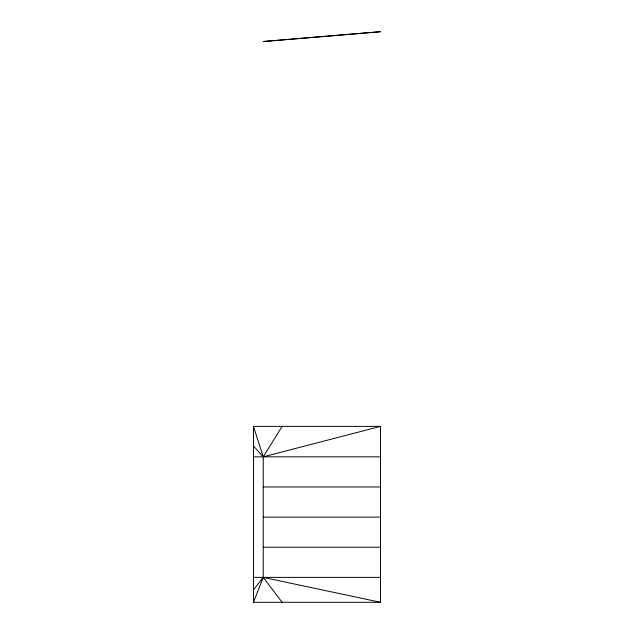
<?xml version="1.0" encoding="UTF-8"?>
<svg xmlns="http://www.w3.org/2000/svg" width="634" height="634" viewBox="0 0 634 634"><rect width="100%" height="100%" fill="white"/><g stroke="black" fill="none" stroke-linecap="round" stroke-linejoin="round"><path stroke-width="0.95" d="M253.473 602.3L263.245 577.384L263.245 456.837L253.473 426.381L380.527 426.381L380.527 602.3L253.473 602.3L253.473 426.381M253.473 445.987L263.245 456.837L282.122 426.381M253.473 589.842L263.245 577.384L380.527 602.3M263.245 456.837L380.527 426.381M253.473 456.837L380.527 456.837M263.245 486.975L380.527 486.975M263.245 517.114L380.527 517.114M263.245 547.253L380.527 547.253M253.473 577.384L380.527 577.384M263.245 577.384L282.122 602.3M380.527 31.7L263.308 41.519L380.527 31.7"/></g></svg>
